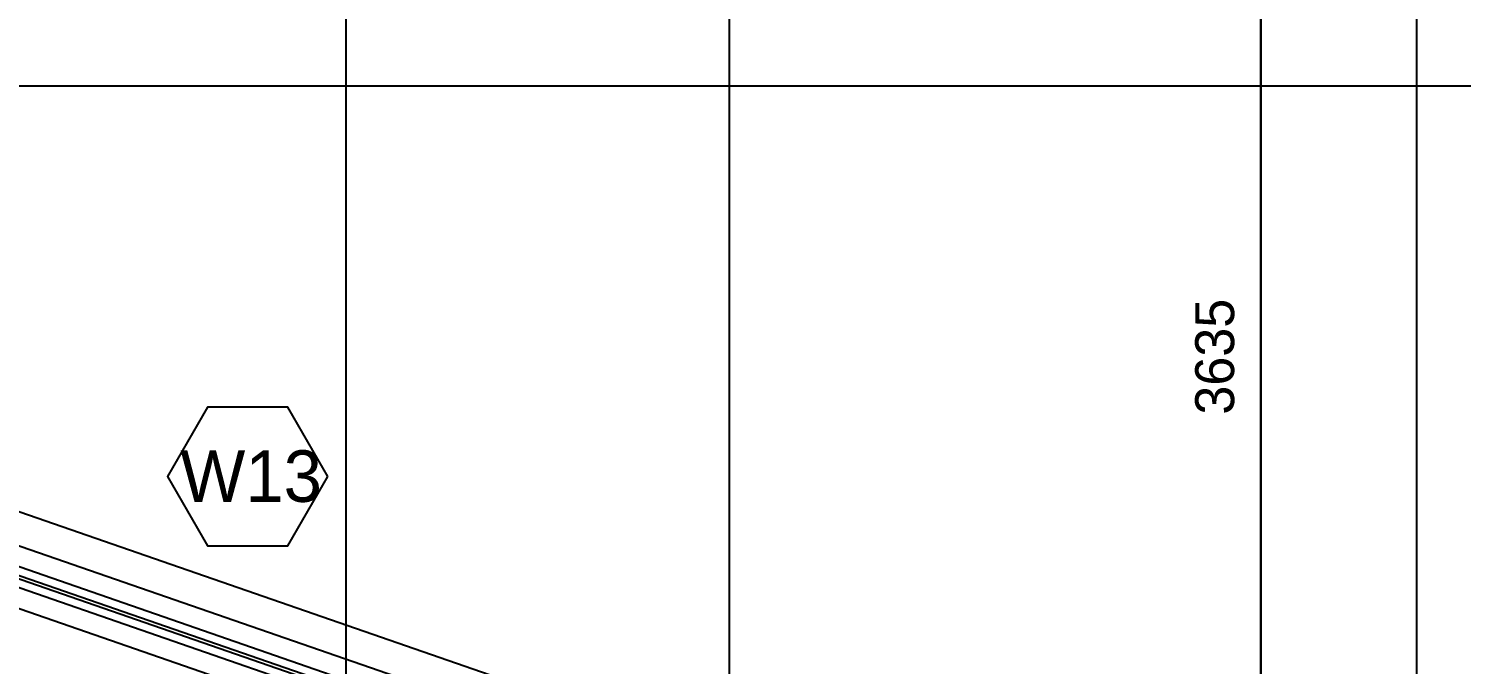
# Model space of a CAD drawing. Header units: millimetres. Extents: x 173236 to 801264, y -94969 to 615039.
# Drawn here: x 649930 to 655447, y 66242 to 68691 of the extents above; entities that cross this region are included whole.
import ezdxf
from ezdxf.enums import TextEntityAlignment as Align

# ---------------------------------------------------------------- set-up
doc = ezdxf.new("R2010")
doc.units = ezdxf.units.MM
doc.header["$MEASUREMENT"] = 0
doc.header["$PDMODE"] = 2
doc.layers.add('00-Def-points', color=7, linetype='Continuous', plot=False)
for name, color, linetype in [('VOX-A-ANNO-DIMS', 160, 'Continuous'), ('VOX-A-ANNO-GRID-LINE', 254, 'Continuous'), ('VOX-A-ANNO-WNTAG', 183, 'Continuous'), ('VOX-A-FLOOR-LINE', 253, 'Continuous'), ('VOX-A-WINDOW', 2, 'Continuous'), ('VOX-A-WINDOW-SILL', 55, 'Continuous')]:
    doc.layers.add(name, color=color, linetype=linetype)
doc.styles.add('1.5 mm Rotis Annotative', font='', dxfattribs={"height": 1.5})
doc.styles.add('2 mm Rotis Annotative', font='', dxfattribs={"height": 2})
doc.styles.get('1.5 mm Rotis Annotative').set_extended_font_data('Rotis Sans Serif')
doc.styles.get('2 mm Rotis Annotative').set_extended_font_data('Rotis Sans Serif')
doc.dimstyles.new('1.5 mm Rotis Annotative', dxfattribs={"dimtxt": 1.5, "dimasz": 1, "dimexe": 1.5, "dimexo": 0, "dimgap": 1, "dimtad": 1, "dimdec": 0, "dimrnd": 5, "dimzin": 0, "dimdsep": 46, "dimtxsty": '1.5 mm Rotis Annotative', "dimblk": 'ARCHTICK', "dimcen": 0.09, "dimdle": 1, "dimadec": 0, "dimazin": 0, "dimtfac": 1, "dimtdec": 0, "dimtofl": 0, "dimtmove": 1, "dimatfit": 3, "dimfxl": 2, "dimfxlon": 1, "dimtolj": 1, "dimtzin": 0, "dimarcsym": 0})

# ---------------------------------------------------------------- blocks, each defined once
blk = doc.blocks.new('dd')
at = {"layer": 'VOX-A-ANNO-GRID-LINE', "transparency": 33554610}
for p, q in [((720702.9, 167663.3), (720702.9, 143734.2)), ((719226.7, 167547.3), (719226.7, 143618.2)), ((725773.9, 159771.3), (698032.9, 159771.3))]:
    blk.add_line(p, q, dxfattribs=at)
blk = doc.blocks.new('VOX-A-WINDOW-TAG')
at = {"layer": 'VOX-A-ANNO-WNTAG'}
blk.add_lwpolyline([(3.114, -0.014), (1.571, 2.658), (-1.515, 2.658), (-3.059, -0.014), (-1.515, -2.687), (1.571, -2.687)], close=True, dxfattribs=at)
at = {"style": '2 mm Rotis Annotative', "flags": 1}
blk.add_attdef('WINDOWDIMENSION', text='', height=1.984, dxfattribs=at).set_placement((0.451, -3.053), align=Align.MIDDLE_CENTER)
at = {"layer": 'VOX-A-ANNO-WNTAG', "style": '2 mm Rotis Annotative'}
blk.add_attdef('W1', text='', height=1.984, dxfattribs=at).set_placement((0.163, 0.003), align=Align.MIDDLE)
blk = doc.blocks.new('DOOR & WINDOW')
at = {"xscale": 100, "yscale": 100, "zscale": 100}
blk.add_blockref('VOX-A-WINDOW-TAG', (765709.8, 150380.4), dxfattribs=at).add_auto_attribs({'W1': 'W13'})
blk = doc.blocks.new('*U214')
at = {"layer": 'VOX-A-WINDOW'}
for p, q in [((3, 1.5), (92.56, 1.5)), ((3, 0.25), (92.56, 0.25)), ((3, -0.25), (92.56, -0.25)), ((3, -1.5), (92.56, -1.5))]:
    blk.add_line(p, q, dxfattribs=at)
for points in [[(3, 2), (3, -2), (0, -2), (0, 2)], [(95.56, 2), (95.56, -2), (92.56, -2), (92.56, 2)]]:
    blk.add_lwpolyline(points, close=True, dxfattribs=at)
at = {"layer": 'VOX-A-WINDOW-SILL'}
for p, q in [((0, 4.5), (95.56, 4.5)), ((0, -4.5), (95.56, -4.5))]:
    blk.add_line(p, q, dxfattribs=at)
blk = doc.blocks.new('TYPICAL FLOOR PLAN')
at = {"layer": 'VOX-A-FLOOR-LINE'}
blk.add_lwpolyline([(990589.6, 124212.1), (998958.6, 121312), (995728.7, 112053.3), (994816.9, 112053.6), (994816.9, 112178.3), (985635.3, 112179.7)], dxfattribs=at)
at = {"layer": 'VOX-A-ANNO-DIMS', "xscale": -25.4, "yscale": 25.4, "zscale": 25.4, "rotation": 340.897367028829}
blk.add_blockref('*U214', (997697.6, 121495.7), dxfattribs=at)
blk = doc.blocks.new('_ArchTick')
at = {"color": 0, "linetype": 'ByBlock', "const_width": 0.15}
blk.add_lwpolyline([(-0.5, -0.5), (0.5, 0.5)], dxfattribs=at)
blk = doc.blocks.new('*D470')
at = {"layer": 'Defpoints', "color": 0, "transparency": 16777216}
for p in [(644099.8, 172336.3), (654799.6, 172336.3), (653158.5, 168702.2)]:
    blk.add_point(p, dxfattribs=at)
at = {"layer": 'VOX-A-ANNO-DIMS', "color": 0, "lineweight": -2, "transparency": 16777216}
for p, q in [((654799.6, 168602.2), (654799.6, 172436.3)), ((654599.6, 172336.3), (654949.6, 172336.3)), ((654599.6, 168702.2), (654949.6, 168702.2))]:
    blk.add_line(p, q, dxfattribs=at)
at = {"layer": 'VOX-A-ANNO-DIMS', "color": 0, "lineweight": -2, "transparency": 16777216, "xscale": 100, "yscale": 100, "zscale": 100}
for p, rotation in [((654799.6, 172336.3), 90), ((654799.6, 168702.2), 270)]:
    blk.add_blockref('_ArchTick', p, dxfattribs=dict(at, rotation=rotation))
at = {"layer": 'VOX-A-ANNO-DIMS', "color": 0, "transparency": 16777216, "insert": (654623.4, 170519.3), "char_height": 150, "attachment_point": 5, "rotation": 90, "style": '1.5 mm Rotis Annotative'}
blk.add_mtext('\\A1;3635', dxfattribs=at)
blk = doc.blocks.new('DIM')
at = {"layer": '00-Def-points'}
for points in [[(633874.5, 175589.1), (655399.6, 175589.1), (655399.6, 157664.9), (633874.5, 157664.9)], [(634474.5, 174989.1), (654799.6, 174989.1), (654799.6, 158264.9), (634474.5, 158264.9)]]:
    blk.add_lwpolyline(points, close=True, dxfattribs=at)
at = {"layer": 'VOX-A-ANNO-DIMS'}
dim = blk.add_linear_dim(base=(654799.6, 172336.3), p1=(653158.5, 168702.2), p2=(644099.8, 172336.3), angle=270, dimstyle='1.5 mm Rotis Annotative', dxfattribs=at)
dim.commit()
dim.dimension.update_dxf_attribs({"geometry": '*D470', "text_midpoint": (654623.4, 170519.3)})

msp = doc.modelspace()

# ---------------------------------------------------------------- block references
at = {"layer": '00-Def-points'}
msp.add_blockref('DOOR & WINDOW', (-114939.7, -83413.1), dxfattribs=at)
at = {"layer": 'VOX-A-ANNO-GRID-LINE'}
msp.add_blockref('dd', (-68075.9, -91301.9), dxfattribs=at)

# ---------------------------------------------------------------- next in the draw order: block references
msp.add_blockref('TYPICAL FLOOR PLAN', (-345765.8, -55624.6))

# ---------------------------------------------------------------- next in the draw order: block references
msp.add_blockref('DIM', (-125, -103091.9))

doc.saveas('drawing.dxf')
